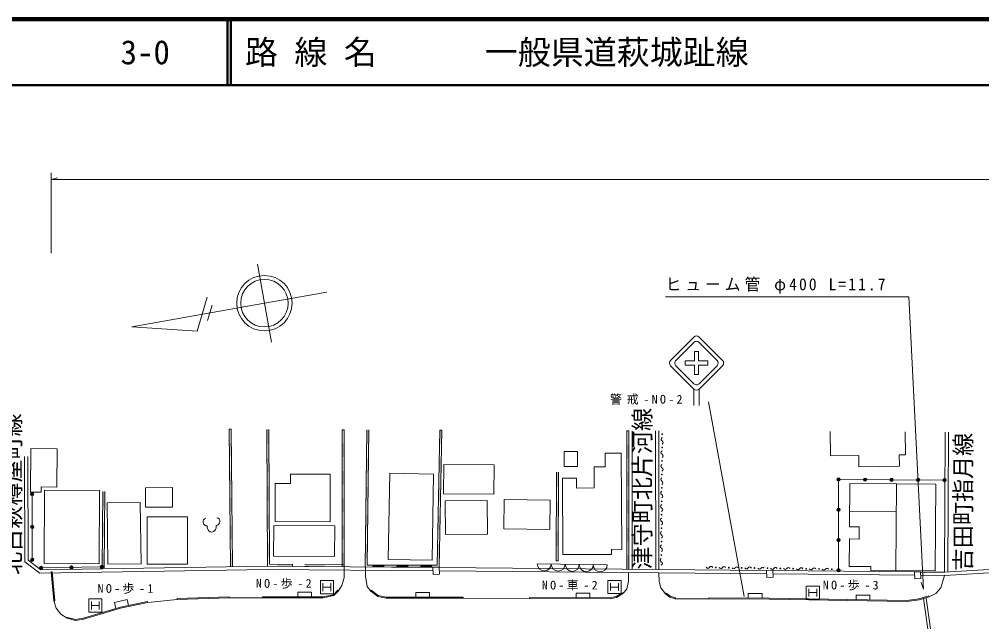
# Model space of a CAD drawing. Units: millimetres, scale not verified. Extents: x 40000 to 680000, y 20000 to 380000.
# Drawn here: x 146168 to 292056, y 288645 to 380000 of the extents above; entities that cross this region are included whole.
import ezdxf
from ezdxf.enums import TextEntityAlignment as Align

# ---------------------------------------------------------------- set-up
doc = ezdxf.new("R2010")
doc.units = ezdxf.units.MM
doc.header["$LTSCALE"] = 1000
for name, color, linetype, lineweight in [('M-BGD', 7, 'Continuous', 13), ('M-BMK-SRVR', 3, 'Continuous', 13), ('M-STR-HTXT', 7, 'Continuous', 13), ('M-STR-STRC', 7, 'Continuous', 13), ('M-TTL', 2, 'Continuous', 140), ('M-TTL-LINE', 7, 'Continuous', 50)]:
    doc.layers.add(name, color=color, linetype=linetype, lineweight=lineweight)
doc.layers.add('M-BGD-HTXT', color=7, linetype='Continuous')
doc.layers.add('M-TTL-TXT', color=7, linetype='Continuous')
doc.styles.add('ＭＳ ゴシック', font='')
doc.styles.get('ＭＳ ゴシック').set_extended_font_data('MS Gothic')

msp = doc.modelspace()

# ---------------------------------------------------------------- hatches: boundary and pattern name
at = {"layer": 'M-BGD'}
for points in [[(183673, 317808), (183685, 315649), (183985, 315651), (183973, 317809)], [(198831, 317748), (198809, 315583), (199109, 315580), (199131, 317745)], [(210169, 315538), (210211, 317703), (209911, 317708), (209869, 315543)], [(178316, 313661), (178297, 315745), (177997, 315742), (178016, 313658)], [(195429, 313605), (195431, 315683), (195131, 315683), (195129, 313605)], [(238574, 313395), (238575, 315493), (238275, 315493), (238274, 313395)], [(183697, 313491), (183709, 311333), (184009, 311334), (183997, 313493)], [(198787, 313419), (198764, 311254), (199064, 311251), (199087, 313415)], [(210085, 311208), (210127, 313373), (209827, 313378), (209786, 311213)], [(178354, 309493), (178335, 311577), (178035, 311574), (178054, 309490)], [(195426, 309448), (195427, 311526), (195127, 311527), (195126, 309448)], [(227616, 311312), (227605, 309075), (227905, 309073), (227916, 311311)], [(238571, 309200), (238573, 311298), (238273, 311298), (238271, 309200)], [(159098, 306080), (159116, 308392), (158816, 308395), (158798, 306082)], [(183722, 309174), (183734, 307016), (184034, 307018), (184022, 309176)], [(198742, 309090), (198720, 306925), (199020, 306922), (199042, 309086)], [(210002, 306878), (210044, 309043), (209744, 309049), (209702, 306884)], [(178393, 305324), (178373, 307408), (178073, 307406), (178093, 305322)], [(195422, 305291), (195424, 307370), (195124, 307370), (195122, 305292)], [(227594, 306837), (227584, 304600), (227884, 304599), (227894, 306836)], [(238569, 305005), (238570, 307102), (238270, 307103), (238269, 305005)], [(159060, 301455), (159079, 303767), (158779, 303770), (158760, 301457)], [(183746, 304858), (183758, 302699), (184058, 302701), (184046, 304859)], [(198698, 304760), (198676, 302596), (198976, 302593), (198998, 304757)], [(209918, 302548), (209960, 304713), (209660, 304719), (209618, 302554)], [(178431, 301156), (178412, 303240), (178112, 303238), (178131, 301153)], [(195419, 301135), (195420, 303213), (195120, 303213), (195119, 301135)], [(227573, 302363), (227562, 300125), (227862, 300124), (227873, 302361)], [(238566, 300809), (238567, 302907), (238267, 302907), (238266, 300810)], [(183770, 300541), (183782, 298383), (184082, 298384), (184070, 300543)], [(159022, 296830), (159041, 299142), (158741, 299145), (158722, 296832)], [(178469, 296988), (178450, 299072), (178150, 299069), (178169, 296985)], [(198654, 300431), (198631, 298267), (198931, 298264), (198954, 300428)], [(209834, 298218), (209876, 300383), (209576, 300389), (209534, 298224)], [(195415, 296978), (195417, 299057), (195117, 299057), (195115, 296979)], [(238563, 296614), (238565, 298712), (238265, 298712), (238263, 296614)], [(185252, 297064), (187566, 297045), (187569, 297345), (185254, 297364)], [(189456, 297029), (192436, 297004), (192438, 297304), (189459, 297329)], [(199676, 296947), (201492, 296940), (201493, 297239), (199678, 297247)], [(203307, 296932), (205122, 296924), (205124, 297224), (203308, 297232)], [(206938, 296917), (208753, 296909), (208754, 297209), (206939, 297217)]]:
    msp.add_hatch(color=256, dxfattribs=at).paths.add_polyline_path(points)

# ---------------------------------------------------------------- linework, layer by layer
for p, q in [((178278, 317829), (177978, 317826)), ((178169, 296985), (177978, 317826)), ((178469, 296988), (178278, 317829)), ((183673, 317808), (183790, 297077)), ((183973, 317809), (184088, 297374)), ((195115, 296979), (195133, 317761)), ((195433, 317761), (195133, 317761)), ((195415, 296979), (195433, 317761)), ((198831, 317748), (198618, 296952)), ((199131, 317745), (198921, 297250)), ((209514, 297206), (209912, 317709)), ((209808, 296905), (210211, 317703)), ((210211, 317703), (209912, 317709)), ((238263, 296615), (238277, 317591)), ((238577, 317590), (238277, 317591)), ((238563, 296614), (238577, 317590)), ((238577, 317590), (238563, 296614)), ((239077, 317588), (239063, 296614)), ((242611, 317575), (242636, 296575)), ((243111, 317573), (243136, 296576)), ((286520, 317401), (286401, 296150)), ((287020, 317398), (286901, 296147)), ((234964, 314190), (234974, 312135)), ((273432, 312159), (273406, 313866)), ((279585, 312252), (279560, 313959)), ((273432, 312159), (279585, 312252)), ((187291, 309584), (187298, 311037)), ((227616, 311312), (227551, 297888)), ((227916, 311311), (227851, 297887)), ((234974, 312135), (233285, 312128)), ((233285, 312128), (233299, 308931)), ((184982, 309594), (187291, 309584)), ((230623, 310424), (228488, 310414)), ((230623, 310424), (230630, 308919)), ((270361, 310215), (270357, 296445)), ((286412, 310118), (270361, 310215)), ((279127, 309543), (279030, 296392)), ((148127, 298045), (148124, 308009)), ((149498, 308304), (149505, 309089)), ((149505, 309089), (151848, 309067)), ((158723, 296832), (158817, 308395)), ((159023, 296830), (159117, 308392)), ((233299, 308931), (230630, 308919)), ((272034, 305383), (279096, 305331)), ((272017, 303053), (273488, 303042)), ((273488, 303042), (273474, 301182)), ((272003, 301193), (271972, 297024)), ((272003, 301193), (273474, 301182)), ((235917, 298858), (235913, 299653)), ((236014, 299571), (237484, 299578)), ((227551, 297888), (227851, 297887)), ((158676, 296960), (149481, 296807)), ((151135, 296233), (150985, 296219)), ((150985, 296219), (151399, 291810)), ((151135, 296233), (151548, 291824)), ((183790, 297077), (187567, 297045)), ((184088, 297374), (187569, 297345)), ((187567, 297045), (187569, 297345)), ((189456, 297029), (195415, 296979)), ((189459, 297329), (195418, 297279)), ((195415, 296979), (195418, 297279)), ((198618, 296952), (209808, 296905)), ((198921, 297250), (209514, 297206)), ((235300, 297259), (224671, 297435)), ((281844, 296195), (260379, 296406)), ((271972, 297024), (275260, 297000)), ((275260, 297000), (275255, 296420)), ((281866, 295695), (260400, 295906)), ((194465, 293447), (194573, 293343)), ((199434, 293298), (199525, 293417)), ((151399, 291810), (151548, 291824)), ((170128, 292034), (165660, 291561)), ((170123, 292184), (177967, 292433)), ((170128, 292034), (170123, 292184)), ((170128, 292034), (177972, 292284)), ((177967, 292433), (177972, 292284)), ((183049, 292296), (177972, 292284)), ((183049, 292296), (183050, 292446)), ((213477, 292365), (213477, 292215)), ((223483, 292174), (213477, 292215)), ((223484, 292324), (223483, 292174)), ((237586, 293041), (237665, 292913)), ((244213, 293000), (244120, 292881)), ((245608, 292111), (245653, 292255)), ((250693, 292111), (245608, 292111)), ((250693, 292111), (250693, 292261)), ((284867, 280571), (283228, 292189)), ((285263, 280627), (283624, 292245)), ((284041, 292557), (284084, 292414)), ((165629, 291708), (165660, 291561)), ((153445, 289165), (153483, 289310))]:
    msp.add_line(p, q, dxfattribs=at)
for points in [[(243614, 316582), (243490, 316455), (243449, 316328), (243489, 316201), (243610, 316073), (243731, 315944), (243771, 315817), (243730, 315690), (243606, 315564)], [(269096, 317470), (269151, 313802), (273406, 313866)], [(279560, 313959), (280501, 313973), (280448, 317425)], [(208887, 296365), (183792, 296577), (149264, 296002), (147022, 297724), (146971, 313716)], [(208866, 296865), (183790, 297077), (149430, 296505), (147521, 297971), (147471, 313718)], [(147936, 314909), (147875, 308319), (149498, 308304)], [(151848, 309067), (151902, 314872), (147936, 314909)], [(237484, 299578), (237416, 314201), (234964, 314190)], [(243599, 314546), (243476, 314419), (243435, 314292), (243475, 314165), (243596, 314037), (243717, 313909), (243757, 313781), (243715, 313654), (243592, 313528)], [(243585, 312510), (243462, 312383), (243421, 312256), (243461, 312129), (243582, 312001), (243703, 311873), (243743, 311745), (243701, 311618), (243578, 311492)], [(187298, 311037), (193316, 311011), (193284, 303791)], [(193284, 303791), (184957, 303828), (184982, 309594)], [(228488, 310414), (228542, 298824), (235917, 298858)], [(243571, 310474), (243448, 310348), (243407, 310221), (243447, 310093), (243568, 309965), (243689, 309837), (243729, 309709), (243687, 309582), (243564, 309456)], [(279127, 309543), (272065, 309595), (272017, 303053)], [(275255, 296420), (284994, 296348), (285091, 309499), (279127, 309543)], [(243557, 308438), (243434, 308312), (243393, 308185), (243433, 308057), (243554, 307929), (243675, 307801), (243715, 307674), (243673, 307547), (243550, 307420)], [(243543, 306402), (243420, 306276), (243379, 306149), (243418, 306021), (243540, 305893), (243661, 305765), (243701, 305638), (243659, 305511), (243536, 305384)], [(174439, 304364), (174243, 304257), (174099, 304102), (174056, 303900), (174063, 303700), (174120, 303502), (174278, 303308), (174431, 303213), (174633, 303170), (174638, 303021), (174697, 302772), (174804, 302576), (174910, 302430), (175115, 302287), (175367, 302247), (175615, 302306), (175809, 302463), (175904, 302616), (175996, 302820), (176037, 303071), (176032, 303221), (176230, 303279), (176376, 303384), (176519, 303589), (176561, 303791), (176554, 303991), (176497, 304189), (176342, 304333), (176138, 304426)], [(243529, 304366), (243406, 304240), (243365, 304113), (243404, 303986), (243526, 303858), (243647, 303729), (243687, 303602), (243645, 303475), (243522, 303349)], [(243515, 302331), (243392, 302204), (243351, 302077), (243390, 301950), (243512, 301822), (243633, 301694), (243673, 301566), (243631, 301439), (243508, 301313)], [(243501, 300295), (243378, 300168), (243336, 300041), (243376, 299914), (243498, 299786), (243619, 299658), (243659, 299530), (243617, 299403), (243494, 299277)], [(243487, 298259), (243364, 298133), (243322, 298006), (243362, 297878), (243484, 297750), (243605, 297622), (243645, 297494), (243603, 297367), (243480, 297241)], [(195415, 296979), (195414, 295289), (195060, 294149), (194573, 293343)], [(199434, 293298), (198884, 294009), (198638, 295541), (198653, 296951)], [(259434, 296415), (243136, 296576), (209811, 296857)], [(259455, 295915), (243131, 296076), (209832, 296357)], [(251273, 296882), (251153, 297001), (251032, 297042), (250909, 297005), (250785, 296890), (250661, 296774), (250539, 296737), (250417, 296778), (250297, 296897)], [(253226, 296853), (253106, 296972), (252984, 297013), (252862, 296976), (252738, 296861), (252614, 296745), (252492, 296708), (252370, 296749), (252250, 296868)], [(255179, 296824), (255059, 296943), (254937, 296984), (254815, 296947), (254691, 296832), (254567, 296716), (254444, 296679), (254323, 296720), (254203, 296839)], [(257132, 296795), (257012, 296914), (256890, 296955), (256768, 296918), (256644, 296802), (256520, 296687), (256397, 296650), (256276, 296691), (256155, 296810)], [(259085, 296766), (258964, 296885), (258843, 296926), (258720, 296889), (258597, 296773), (258473, 296658), (258350, 296621), (258229, 296662), (258108, 296781)], [(261038, 296737), (260917, 296856), (260796, 296897), (260673, 296860), (260549, 296744), (260426, 296629), (260303, 296592), (260181, 296633), (260061, 296752)], [(262990, 296708), (262870, 296827), (262749, 296868), (262626, 296831), (262502, 296715), (262378, 296600), (262256, 296563), (262134, 296604), (262014, 296723)], [(264943, 296679), (264823, 296798), (264701, 296839), (264579, 296802), (264455, 296686), (264331, 296571), (264209, 296534), (264087, 296574), (263967, 296693)], [(266896, 296650), (266776, 296769), (266654, 296810), (266532, 296772), (266408, 296657), (266284, 296542), (266161, 296505), (266040, 296545), (265920, 296664)], [(268849, 296621), (268729, 296740), (268607, 296781), (268485, 296743), (268361, 296628), (268237, 296513), (268114, 296475), (267993, 296516), (267872, 296635)], [(294018, 296633), (286401, 296150), (282789, 296186)], [(238505, 296115), (238504, 294783), (238282, 293589), (237665, 292913)], [(244120, 292881), (243390, 293801), (243171, 294754), (243131, 296076)], [(294039, 296133), (286414, 295650), (282810, 295685)], [(286414, 295650), (285874, 293783), (285078, 292946), (284084, 292414)], [(183049, 292296), (192225, 292258), (193858, 292601), (194573, 293343)], [(183050, 292446), (192210, 292408), (193782, 292738), (194465, 293447)], [(199434, 293298), (200514, 292467), (201780, 292244), (213477, 292215)], [(199525, 293417), (200576, 292608), (201793, 292394), (213477, 292365)], [(153445, 289165), (152490, 289788), (151751, 290690), (151399, 291810)], [(160810, 290643), (160595, 291543), (162509, 292001), (162724, 291100)], [(190487, 292415), (190489, 293116), (188408, 293119), (188407, 292419)], [(208366, 292378), (208367, 293078), (206287, 293082), (206286, 292381)], [(223483, 292174), (235759, 292108), (236718, 292328), (237665, 292913)], [(223484, 292324), (235742, 292258), (236660, 292469), (237586, 293041)], [(232665, 292275), (232666, 292975), (230586, 292979), (230584, 292278)], [(244120, 292881), (244769, 292374), (245608, 292111)], [(244213, 293000), (244840, 292509), (245653, 292255)], [(250693, 292261), (259874, 292223), (280715, 291851), (282537, 292108), (284041, 292557)], [(250693, 292111), (259872, 292073), (280724, 291701), (282569, 291961), (284084, 292414)], [(258752, 292227), (258753, 292928), (256672, 292931), (256671, 292231)], [(275106, 291951), (275107, 292652), (273027, 292655), (273025, 291955)], [(153445, 289165), (154675, 288844), (155290, 288938), (155741, 289006), (161536, 290698), (165660, 291561)], [(153483, 289310), (154682, 288997), (155267, 289086), (155708, 289153), (161500, 290844), (165629, 291708)]]:
    msp.add_lwpolyline(points, dxfattribs=at)
for points in [[(230799, 314477), (230798, 312161), (228776, 312162), (228776, 314477)], [(218101, 307996), (210477, 308051), (210509, 312507), (218133, 312453)], [(208972, 311041), (208746, 297983), (202105, 298097), (202331, 311156)], [(158316, 308537), (158268, 297435), (149935, 297471), (149983, 308574)], [(169381, 306031), (165286, 306029), (165285, 308976), (169380, 308977)], [(159491, 306687), (159604, 297355), (164627, 297416), (164514, 306748)], [(217133, 301926), (210793, 301863), (210743, 306960), (217082, 307023)], [(219619, 302728), (226579, 302658), (226623, 307093), (219663, 307163)], [(171692, 297388), (165567, 297373), (165549, 304548), (171674, 304564)], [(193950, 298526), (184714, 298591), (184747, 303234), (193982, 303169)], [(209808, 296905), (209853, 295862), (208910, 295822), (208866, 296865)], [(260377, 296455), (260421, 295412), (259479, 295372), (259434, 296415)], [(282787, 296235), (282831, 295192), (281889, 295151), (281844, 296195)]]:
    msp.add_lwpolyline(points, close=True, dxfattribs=at)
for centre, radius in [((243617, 317090), 61.1), ((243617, 317090), 40.7), ((243617, 317090), 20.4), ((243617, 317090), 2), ((243603, 315055), 61.1), ((243603, 315055), 40.7), ((243603, 315055), 20.4), ((243603, 315055), 2), ((243589, 313019), 61.1), ((243589, 313019), 40.7), ((243589, 313019), 20.4), ((243589, 313019), 2), ((243575, 310983), 61.1), ((243575, 310983), 40.7), ((243575, 310983), 20.4), ((243575, 310983), 2), ((270361, 310215), 250), ((270361, 310215), 220), ((270361, 310215), 190), ((270361, 310215), 160), ((270361, 310215), 130), ((270361, 310215), 100), ((270361, 310215), 70), ((270361, 310215), 40), ((270361, 310215), 10), ((274373, 310191), 250), ((274373, 310191), 220), ((274373, 310191), 190), ((274373, 310191), 160), ((274373, 310191), 130), ((274373, 310191), 100), ((274373, 310191), 70), ((274373, 310191), 40), ((274373, 310191), 10), ((278386, 310167), 250), ((278386, 310167), 220), ((278386, 310167), 190), ((278386, 310167), 160), ((278386, 310167), 130), ((278386, 310167), 100), ((278386, 310167), 70), ((278386, 310167), 40), ((278386, 310167), 10), ((282399, 310143), 250), ((282399, 310143), 220), ((282399, 310143), 190), ((282399, 310143), 160), ((282399, 310143), 130), ((282399, 310143), 100), ((282399, 310143), 70), ((282399, 310143), 40), ((282399, 310143), 10), ((286412, 310118), 250), ((286412, 310118), 220), ((286412, 310118), 190), ((286412, 310118), 160), ((286412, 310118), 130), ((286412, 310118), 100), ((286412, 310118), 70), ((286412, 310118), 40), ((286412, 310118), 10), ((148124, 308009), 250), ((148124, 308009), 220), ((148124, 308009), 190), ((148124, 308009), 160), ((148124, 308009), 130), ((148124, 308009), 100), ((148124, 308009), 70), ((148124, 308009), 40), ((148124, 308009), 10), ((243561, 308947), 61.1), ((243561, 308947), 40.7), ((243561, 308947), 20.4), ((243561, 308947), 2), ((243547, 306911), 61.1), ((243547, 306911), 40.7), ((243547, 306911), 20.4), ((243547, 306911), 2), ((243533, 304875), 61.1), ((243533, 304875), 40.7), ((270359, 305625), 250), ((270359, 305625), 220), ((270359, 305625), 190), ((270359, 305625), 160), ((270359, 305625), 130), ((270359, 305625), 100), ((270359, 305625), 70), ((270359, 305625), 40), ((270359, 305625), 10), ((243533, 304875), 20.4), ((243533, 304875), 2), ((148126, 303027), 250), ((148126, 303027), 220), ((148126, 303027), 190), ((148126, 303027), 160), ((148126, 303027), 130), ((148126, 303027), 100), ((148126, 303027), 70), ((148126, 303027), 40), ((148126, 303027), 10), ((243519, 302840), 61.1), ((243519, 302840), 40.7), ((243519, 302840), 20.4), ((243519, 302840), 2), ((243505, 300804), 61.1), ((243505, 300804), 40.7), ((243505, 300804), 20.4), ((243505, 300804), 2), ((270358, 301035), 250), ((270358, 301035), 220), ((270358, 301035), 190), ((270358, 301035), 160), ((270358, 301035), 130), ((270358, 301035), 100), ((270358, 301035), 70), ((270358, 301035), 40), ((270358, 301035), 10), ((148127, 298045), 250), ((148127, 298045), 220), ((148127, 298045), 190), ((148127, 298045), 160), ((148127, 298045), 130), ((148127, 298045), 100), ((148127, 298045), 70), ((148127, 298045), 40), ((148127, 298045), 10), ((243491, 298768), 61.1), ((243491, 298768), 40.7), ((243491, 298768), 20.4), ((243491, 298768), 2), ((149481, 296807), 250), ((149481, 296807), 220), ((149481, 296807), 190), ((149481, 296807), 160), ((149481, 296807), 130), ((149481, 296807), 100), ((149481, 296807), 70), ((149481, 296807), 40), ((149481, 296807), 10), ((154079, 296884), 250), ((154079, 296884), 220), ((154079, 296884), 190), ((154079, 296884), 160), ((154079, 296884), 130), ((154079, 296884), 100), ((154079, 296884), 70), ((154079, 296884), 40), ((154079, 296884), 10), ((158676, 296960), 250), ((158676, 296960), 220), ((158676, 296960), 190), ((158676, 296960), 160), ((158676, 296960), 130), ((158676, 296960), 100), ((158676, 296960), 70), ((158676, 296960), 40), ((158676, 296960), 10), ((251762, 296875), 58.6), ((251762, 296875), 39.1), ((251762, 296875), 19.5), ((251762, 296875), 2), ((253714, 296846), 58.6), ((253714, 296846), 39.1), ((253714, 296846), 19.5), ((253714, 296846), 2), ((255667, 296817), 58.6), ((255667, 296817), 39.1), ((255667, 296817), 19.5), ((255667, 296817), 2), ((257620, 296788), 58.6), ((257620, 296788), 39.1), ((257620, 296788), 19.5), ((257620, 296788), 2), ((259573, 296759), 58.6), ((259573, 296759), 39.1), ((259573, 296759), 19.5), ((259573, 296759), 2), ((261526, 296730), 58.6), ((261526, 296730), 39.1), ((261526, 296730), 19.5), ((261526, 296730), 2), ((263479, 296701), 58.6), ((263479, 296701), 39.1), ((263479, 296701), 19.5), ((263479, 296701), 2), ((265431, 296672), 58.6), ((265431, 296672), 39.1), ((265431, 296672), 19.5), ((265431, 296672), 2), ((267384, 296643), 58.6), ((267384, 296643), 39.1), ((267384, 296643), 19.5), ((267384, 296643), 2), ((269337, 296614), 58.6), ((269337, 296614), 39.1), ((269337, 296614), 19.5), ((269337, 296614), 2), ((270357, 296445), 250), ((270357, 296445), 220), ((270357, 296445), 190), ((270357, 296445), 160), ((270357, 296445), 130), ((270357, 296445), 100), ((270357, 296445), 70), ((270357, 296445), 40), ((270357, 296445), 10)]:
    msp.add_circle(centre, radius, dxfattribs=at)
for centre in [(225734, 297417), (227860, 297382), (229985, 297347), (232111, 297312), (234237, 297277)]:
    msp.add_arc(centre, 1063, 179.05215, 359.05215, dxfattribs=at)
at = {"layer": 'M-BMK-SRVR'}
for p, q in [((183332, 336953), (182275, 342859)), ((192782, 338643), (183332, 336953)), ((183332, 336953), (163251, 333360)), ((175402, 336624), (174724, 334322)), ((183332, 336953), (184388, 331046))]:
    msp.add_line(p, q, dxfattribs=at)
msp.add_lwpolyline([(163251, 333360), (173123, 332688), (173882, 335262), (174640, 337836)], dxfattribs=at)
for radius in [4200, 3600]:
    msp.add_circle((183332, 336953), radius, dxfattribs=at)
at = {"layer": 'M-STR-HTXT'}
for p, q in [((150985, 344538), (150985, 356695)), ((150985, 355695), (151985, 355975)), ((150985, 355695), (574183, 355695)), ((283207, 293595), (282878, 294580))]:
    msp.add_line(p, q, dxfattribs=at)
msp.add_lwpolyline([(283207, 293595), (281011, 337897), (244136, 337897)], dxfattribs=at)
at = {"layer": 'M-STR-STRC'}
for p, q in [((248416, 331810), (244883, 328277)), ((249231, 331810), (252764, 328277)), ((245697, 328277), (248416, 330995)), ((249231, 330995), (251949, 328277)), ((248501, 328192), (248501, 329597)), ((248501, 329597), (249146, 329597)), ((249146, 328192), (249146, 329597)), ((244883, 327462), (248416, 323929)), ((245697, 327462), (248416, 324743)), ((247096, 328192), (248501, 328192)), ((247096, 327547), (247096, 328192)), ((247096, 327547), (248501, 327547)), ((248501, 327547), (248501, 326141)), ((250551, 328192), (249146, 328192)), ((250551, 327547), (249146, 327547)), ((249146, 327547), (249146, 326141)), ((252764, 327462), (249231, 323929)), ((249231, 324743), (251949, 327462)), ((250551, 327547), (250551, 328192)), ((249146, 326141), (248501, 326141)), ((248416, 323929), (248416, 321446)), ((249231, 323929), (249231, 321446)), ((256036, 292492), (250629, 322008)), ((192205, 294497), (192205, 293297)), ((192205, 293897), (193405, 293897)), ((193405, 294497), (193405, 293297)), ((235781, 294509), (235781, 293309)), ((235781, 293909), (236981, 293909)), ((236981, 294509), (236981, 293309)), ((265849, 293660), (265849, 292460)), ((267049, 293660), (267049, 292460)), ((265849, 293060), (267049, 293060)), ((157099, 291709), (157099, 290509)), ((157099, 291109), (158299, 291109)), ((158299, 291709), (158299, 290509))]:
    msp.add_line(p, q, dxfattribs=at)
for points in [[(191805, 292897), (191805, 294897), (193805, 294897), (193805, 292897)], [(235381, 292909), (235381, 294909), (237381, 294909), (237381, 292909)], [(265449, 292060), (265449, 294060), (267449, 294060), (267449, 292060)], [(156699, 290109), (156699, 292109), (158699, 292109), (158699, 290109)]]:
    msp.add_lwpolyline(points, close=True, dxfattribs=at)
for centre, start, end in [((248823, 331403), 45, 135), ((248823, 330588), 44.99982, 135), ((245290, 327869), 135, 225), ((246105, 327869), 135, 225.00006), ((251542, 327869), 315.00009, 44.99985), ((252357, 327869), 315, 45), ((248823, 325151), 225.00006, 315.00009), ((248823, 324336), 225, 315)]:
    msp.add_arc(centre, 576, start, end, dxfattribs=at)
at = {"layer": 'M-TTL'}
msp.add_line((680000, 380000), (40000, 380000), dxfattribs=at)
at = {"layer": 'M-TTL-LINE'}
for p, q in [((177750, 380000), (177750, 370000)), ((178250, 380000), (178250, 370000)), ((40000, 370000), (680000, 370000))]:
    msp.add_line(p, q, dxfattribs=at)

# ---------------------------------------------------------------- texts
at = {"layer": 'M-BGD-HTXT', "style": 'ＭＳ ゴシック'}
for s, rotation, p in [('津守町北片河線', 89.962, (242636, 296575)), ('北古萩樽屋町線', 90.017, (147152, 295746)), ('吉田町指月線', 89.833, (291244, 296292))]:
    msp.add_text(s, height=2566, rotation=rotation, dxfattribs=at).set_placement(p, align=Align.BOTTOM_LEFT)
at = {"layer": 'M-STR-HTXT', "insert": (244136, 338397), "char_height": 1833, "attachment_point": 7, "style": 'ＭＳ ゴシック'}
msp.add_mtext('\\T1.26;\\W0.95;ヒューム管\\~φ400\\~L=11.7', dxfattribs=at)
at = {"layer": 'M-STR-STRC', "char_height": 1320, "attachment_point": 7, "style": 'ＭＳ ゴシック'}
for s, insert in [('\\T1.4;警戒-NO-2', (235726, 321569)), ('\\T1.4;NO-歩-2', (182031, 293640)), ('\\T1.4;NO-車-2', (225384, 293384)), ('\\T1.4;NO-歩-3', (267967, 293384)), ('\\T1.4;NO-歩-1', (158046, 292871))]:
    msp.add_mtext(s, dxfattribs=dict(at, insert=insert))
at = {"layer": 'M-TTL-TXT', "style": 'ＭＳ ゴシック'}
for s, p in [('3-0', (161521, 375000)), ('路 線 名', (180380, 375000)), ('一般県道萩城趾線', (216734, 375000))]:
    msp.add_text(s, height=3666, dxfattribs=at).set_placement(p, align=Align.MIDDLE_LEFT)

doc.saveas('drawing.dxf')
